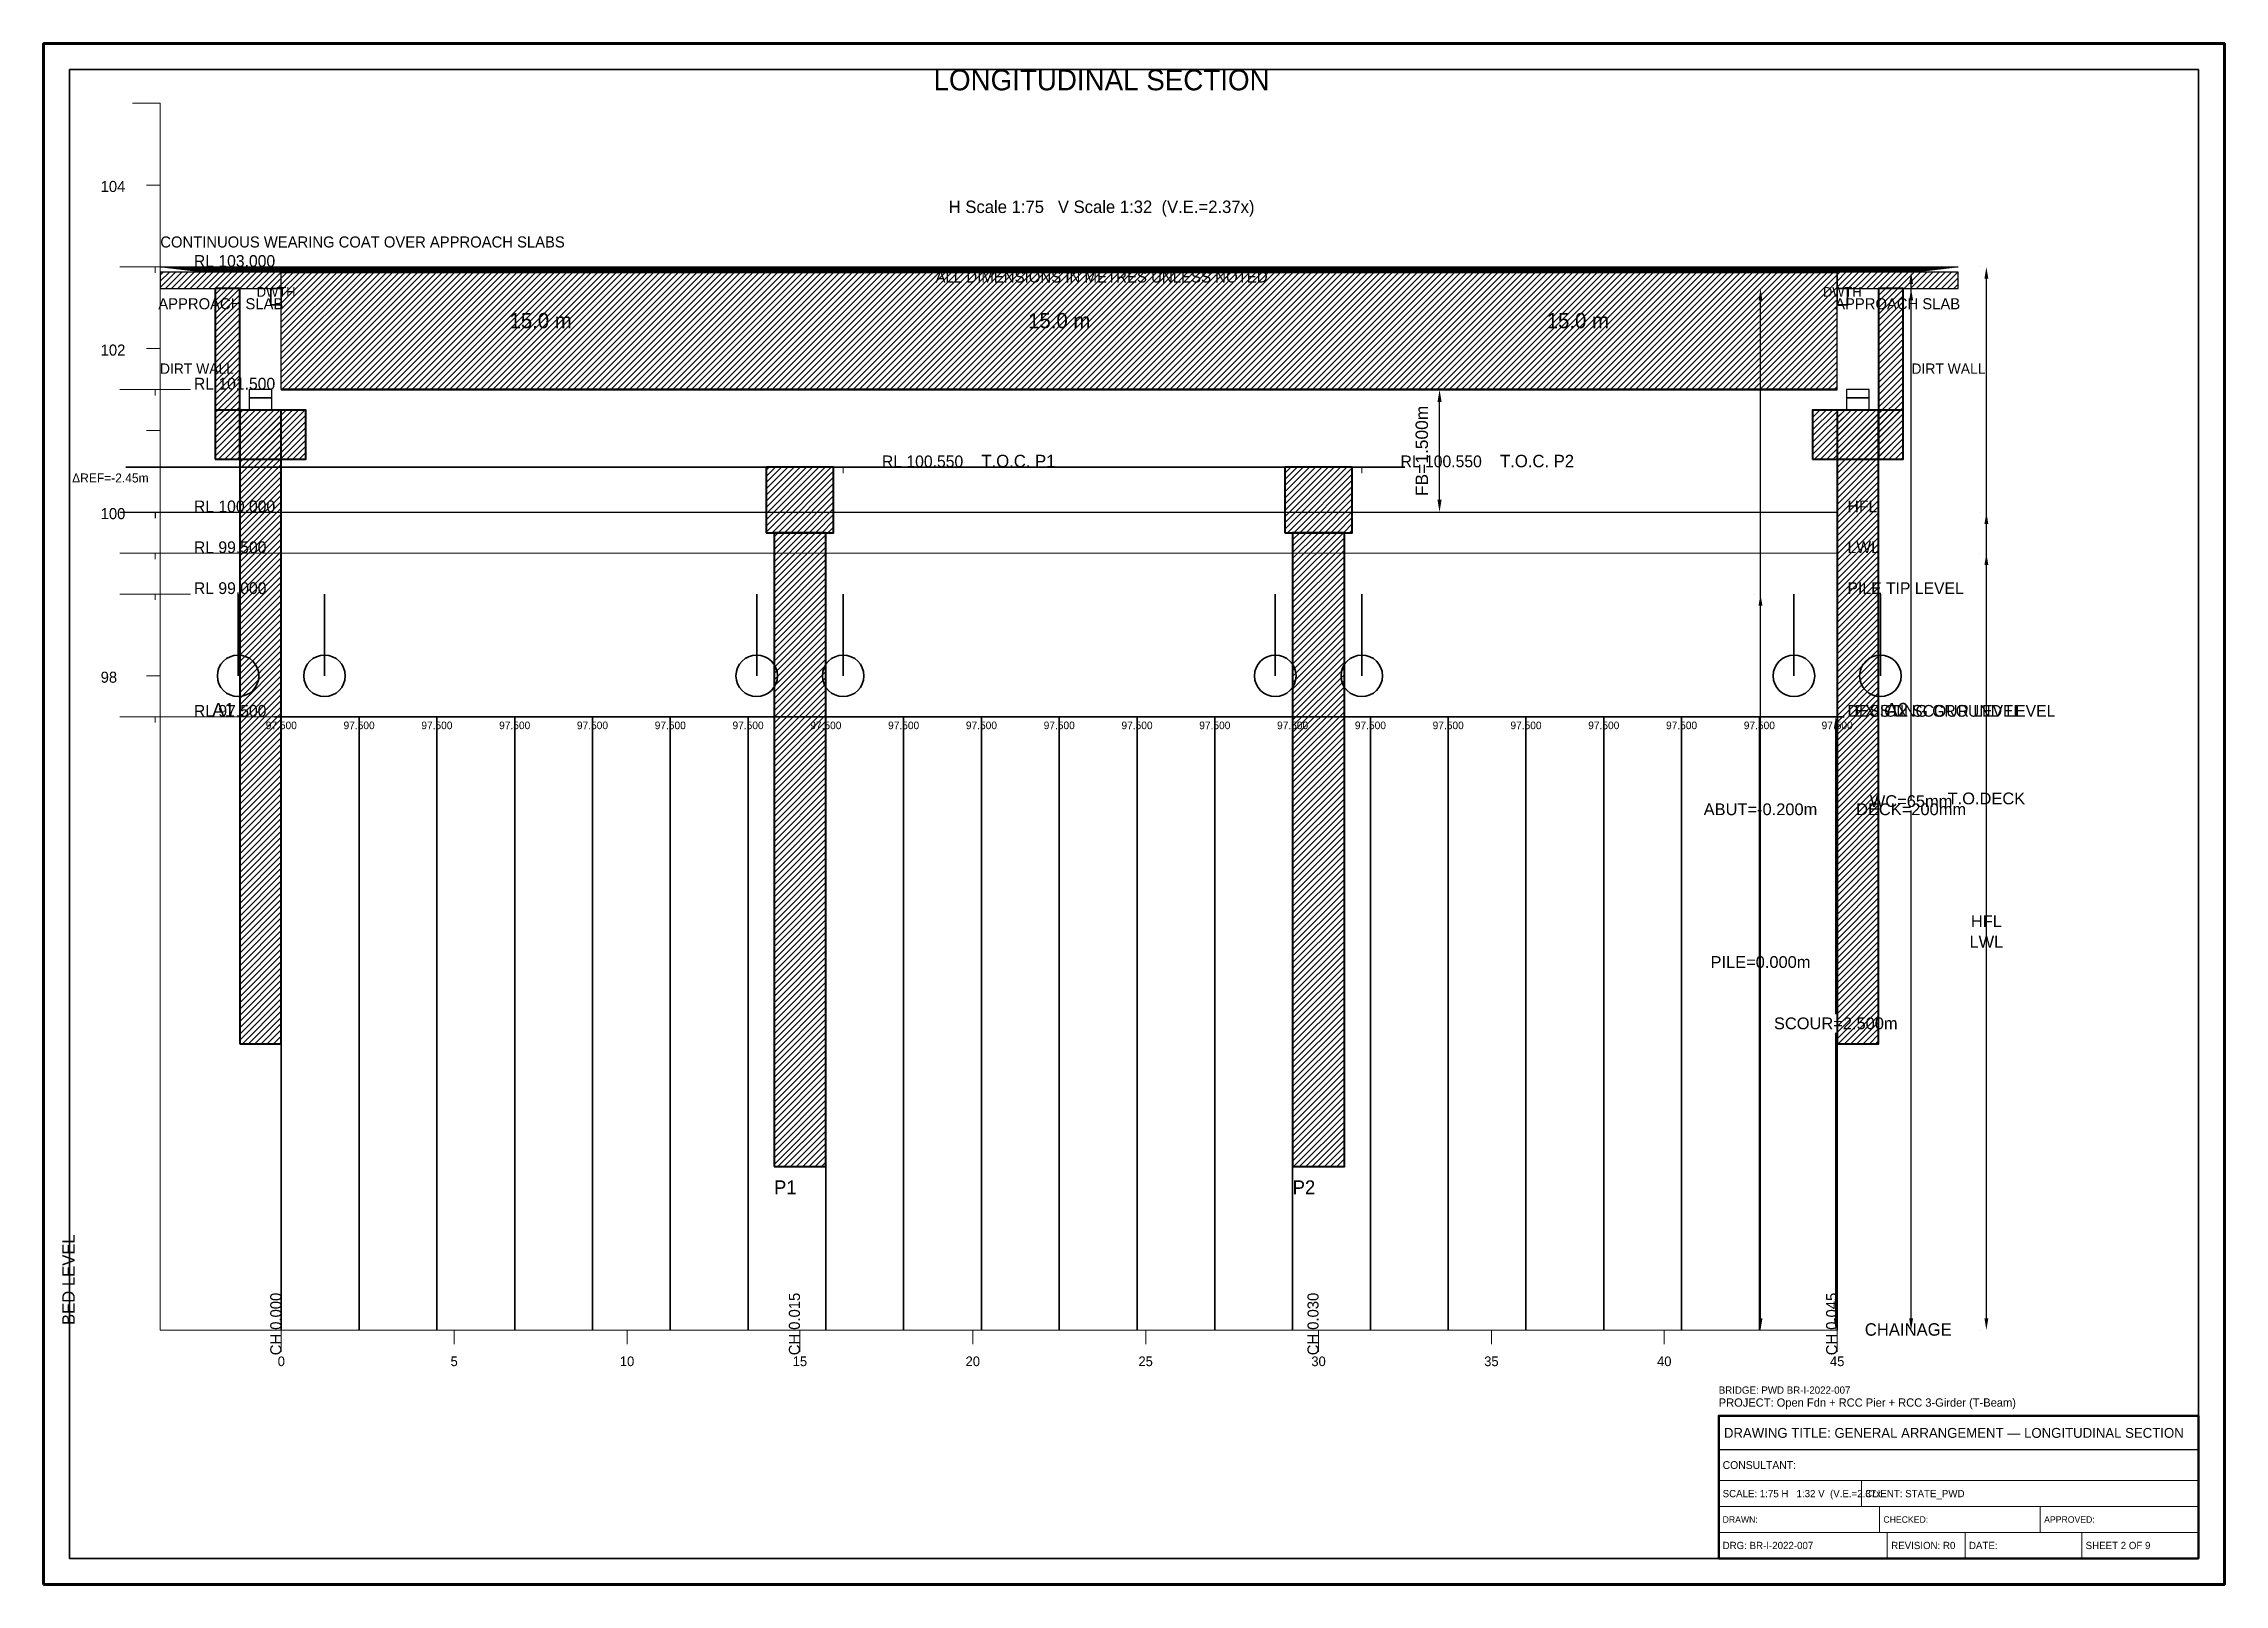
# Model space of a CAD drawing. Header units: metres. Extents: x 0 to 841, y 0 to 594.
import ezdxf
from ezdxf.enums import TextEntityAlignment as Align

# ---------------------------------------------------------------- set-up
doc = ezdxf.new("R2010")
doc.units = ezdxf.units.M
doc.linetypes.add('DASHED', pattern=[0.5, 0.375, -0.125])
doc.linetypes.add('DASHED2', pattern=[0.25, 0.1875, -0.0625])
for name, color, linetype, lineweight in [('ABUT-PROF', 4, 'Continuous', 50), ('BORDER-INNER', 7, 'Continuous', 35), ('BORDER-OUTER', 7, 'Continuous', 70), ('CIVIL-CHAINAGE', 7, 'Continuous', 18), ('CIVIL-GROUND', 3, 'Continuous', 35), ('CIVIL-HFL', 5, 'DASHED', 25), ('CIVIL-LWL', 4, 'DASHED', 18), ('CIVIL-ROAD', 7, 'Continuous', 25), ('CIVIL-SCOUR', 1, 'DASHED2', 18), ('DIM-CHAINAGE', 3, 'Continuous', 18), ('DIM-LEVEL', 3, 'Continuous', 18), ('DIM-LINEAR', 3, 'Continuous', 18), ('FOUND-PILE', 4, 'Continuous', 35), ('STRUC-HATCHING', 8, 'Continuous', 18), ('STRUC-SECTION', 2, 'Continuous', 35), ('SUB-ABUT', 3, 'Continuous', 35), ('SUB-BEARING', 5, 'Continuous', 25), ('SUB-DIRT-WALL', 3, 'Continuous', 35), ('SUB-PIER', 2, 'Continuous', 35), ('SUPER-DECK', 2, 'Continuous', 50), ('SUPER-WEARING', 8, 'Continuous', 25), ('TEXT-GENERAL', 7, 'Continuous', 18), ('TEXT-HEADER', 7, 'Continuous', 25), ('TEXT-LEVEL', 5, 'Continuous', 18), ('TEXT-SPEC', 7, 'Continuous', 13), ('TEXT-TITLE', 7, 'Continuous', 25), ('TITLEBLK-BOX', 7, 'Continuous', 50), ('TITLEBLK-TEXT', 7, 'Continuous', 18)]:
    doc.layers.add(name, color=color, linetype=linetype, lineweight=lineweight)
doc.styles.add('BRIDGE_STD', font='Arial.ttf')
doc.dimstyles.new('pmb100', dxfattribs={"dimtxt": 2.5, "dimasz": 0.9375, "dimexe": 2.5, "dimexo": 2.5, "dimtad": 0, "dimtih": 1, "dimdec": 0, "dimtxsty": 'BRIDGE_STD', "dimcen": 2.5, "dimazin": 3, "dimtfac": 1, "dimtmove": 0, "dimatfit": 3})

msp = doc.modelspace()

# ---------------------------------------------------------------- hatches: boundary and pattern name
at = {"layer": 'STRUC-HATCHING'}
h = msp.add_hatch(dxfattribs=at)
h.set_pattern_fill('ANSI31', scale=0.533333)
h.paths.add_polyline_path([(45, 499.58), (91.67, 499.58), (91.67, 505.88), (45, 505.88)])
h = msp.add_hatch(dxfattribs=at)
h.set_pattern_fill('ANSI31', scale=0.533333)
h.paths.add_polyline_path([(91.67, 460.63), (691.67, 460.63), (691.67, 505.88), (91.67, 505.88)])
h = msp.add_hatch(dxfattribs=at)
h.set_pattern_fill('ANSI31', scale=0.533333)
h.paths.add_polyline_path([(691.67, 499.58), (738.33, 499.58), (738.33, 505.88), (691.67, 505.88)])
h = msp.add_hatch(dxfattribs=at)
h.set_pattern_fill('ANSI31', scale=0.533333)
h.paths.add_polyline_path([(66.21, 433.83), (75.67, 433.83), (75.67, 499.58), (66.21, 499.58)])
h = msp.add_hatch(dxfattribs=at)
h.set_pattern_fill('ANSI31', scale=0.533333)
h.paths.add_polyline_path([(707.67, 433.83), (717.13, 433.83), (717.13, 499.58), (707.67, 499.58)])
h = msp.add_hatch(dxfattribs=at)
h.set_pattern_fill('ANSI31', scale=0.533333)
h.paths.add_polyline_path([(66.21, 433.83), (101.13, 433.83), (101.13, 452.75), (66.21, 452.75)])
h = msp.add_hatch(dxfattribs=at)
h.set_pattern_fill('ANSI31', scale=0.533333)
h.paths.add_polyline_path([(75.67, 208.37), (91.67, 208.37), (91.67, 452.75), (75.67, 452.75)])
h = msp.add_hatch(dxfattribs=at)
h.set_pattern_fill('ANSI31', scale=0.533333)
h.paths.add_polyline_path([(682.21, 433.83), (717.13, 433.83), (717.13, 452.75), (682.21, 452.75)])
h = msp.add_hatch(dxfattribs=at)
h.set_pattern_fill('ANSI31', scale=0.533333)
h.paths.add_polyline_path([(691.67, 208.37), (707.67, 208.37), (707.67, 452.75), (691.67, 452.75)])
h = msp.add_hatch(dxfattribs=at)
h.set_pattern_fill('ANSI31', scale=0.533333)
h.paths.add_polyline_path([(278.67, 405.45), (304.67, 405.45), (304.67, 430.68), (278.67, 430.68)])
h = msp.add_hatch(dxfattribs=at)
h.set_pattern_fill('ANSI31', scale=0.533333)
h.paths.add_polyline_path([(478.67, 405.45), (504.67, 405.45), (504.67, 430.68), (478.67, 430.68)])
h = msp.add_hatch(dxfattribs=at)
h.set_pattern_fill('ANSI31', scale=0.533333)
h.paths.add_polyline_path([(281.67, 161.07), (301.67, 161.07), (301.67, 405.45), (281.67, 405.45)])
h = msp.add_hatch(dxfattribs=at)
h.set_pattern_fill('ANSI31', scale=0.533333)
h.paths.add_polyline_path([(481.67, 161.07), (501.67, 161.07), (501.67, 405.45), (481.67, 405.45)])
at = {"layer": 'SUPER-WEARING'}
h = msp.add_hatch(dxfattribs=at)
h.set_pattern_fill('SOLID')
h.paths.add_polyline_path([(45, 507.93), (738.33, 507.93), (721, 505.88), (62.33, 505.88)])

# ---------------------------------------------------------------- linework, layer by layer
at = {"layer": 'ABUT-PROF', "lineweight": 35}
for points in [[(87.67, 493.27), (91.67, 493.27), (91.67, 499.58), (87.67, 499.58), (87.67, 493.27)], [(691.67, 493.27), (695.67, 493.27), (695.67, 499.58), (691.67, 499.58), (691.67, 493.27)]]:
    msp.add_lwpolyline(points, dxfattribs=at)
at = {"layer": 'BORDER-INNER'}
msp.add_lwpolyline([(10, 10), (831, 10), (831, 584), (10, 584), (10, 10)], dxfattribs=at)
at = {"layer": 'BORDER-OUTER'}
msp.add_lwpolyline([(0, 0), (841, 0), (841, 594), (0, 594), (0, 0)], dxfattribs=at)
at = {"layer": 'CIVIL-CHAINAGE'}
for p, q in [((45, 98), (691.67, 98)), ((91.67, 98), (91.67, 92.67)), ((91.67, 96), (91.67, 89.6)), ((158.33, 98), (158.33, 92.67)), ((225, 98), (225, 92.67)), ((291.67, 98), (291.67, 92.67)), ((291.67, 96), (291.67, 89.6)), ((358.33, 98), (358.33, 92.67)), ((425, 98), (425, 92.67)), ((491.67, 98), (491.67, 92.67)), ((491.67, 96), (491.67, 89.6)), ((558.33, 98), (558.33, 92.67)), ((625, 98), (625, 92.67)), ((691.67, 98), (691.67, 92.67)), ((691.67, 96), (691.67, 89.6))]:
    msp.add_line(p, q, dxfattribs=at)
at = {"layer": 'CIVIL-GROUND', "color": 3}
for p, q in [((89, 334.5), (94.33, 334.5)), ((119, 334.5), (124.33, 334.5)), ((149, 334.5), (154.33, 334.5)), ((179, 334.5), (184.33, 334.5)), ((209, 334.5), (214.33, 334.5)), ((239, 334.5), (244.33, 334.5)), ((269, 334.5), (274.33, 334.5)), ((299, 334.5), (304.33, 334.5)), ((329, 334.5), (334.33, 334.5)), ((359, 334.5), (364.33, 334.5)), ((389, 334.5), (394.33, 334.5)), ((419, 334.5), (424.33, 334.5)), ((449, 334.5), (454.33, 334.5)), ((479, 334.5), (484.33, 334.5)), ((509, 334.5), (514.33, 334.5)), ((539, 334.5), (544.33, 334.5)), ((569, 334.5), (574.33, 334.5)), ((599, 334.5), (604.33, 334.5)), ((629, 334.5), (634.33, 334.5)), ((659, 334.5), (664.33, 334.5)), ((689, 334.5), (694.33, 334.5))]:
    msp.add_line(p, q, dxfattribs=at)
at = {"layer": 'CIVIL-GROUND', "color": 8, "linetype": 'DASHED2'}
for p, q in [((91.67, 334.5), (91.67, 98)), ((121.67, 334.5), (121.67, 98)), ((151.67, 334.5), (151.67, 98)), ((181.67, 334.5), (181.67, 98)), ((211.67, 334.5), (211.67, 98)), ((241.67, 334.5), (241.67, 98)), ((271.67, 334.5), (271.67, 98)), ((301.67, 334.5), (301.67, 98)), ((331.67, 334.5), (331.67, 98)), ((361.67, 334.5), (361.67, 98)), ((391.67, 334.5), (391.67, 98)), ((421.67, 334.5), (421.67, 98)), ((451.67, 334.5), (451.67, 98)), ((481.67, 334.5), (481.67, 98)), ((511.67, 334.5), (511.67, 98)), ((541.67, 334.5), (541.67, 98)), ((571.67, 334.5), (571.67, 98)), ((601.67, 334.5), (601.67, 98)), ((631.67, 334.5), (631.67, 98)), ((661.67, 334.5), (661.67, 98)), ((691.67, 334.5), (691.67, 98))]:
    msp.add_line(p, q, dxfattribs=at)
at = {"layer": 'CIVIL-GROUND', "color": 3}
msp.add_lwpolyline([(91.67, 334.5), (121.67, 334.5), (151.67, 334.5), (181.67, 334.5), (211.67, 334.5), (241.67, 334.5), (271.67, 334.5), (301.67, 334.5), (331.67, 334.5), (361.67, 334.5), (391.67, 334.5), (421.67, 334.5), (451.67, 334.5), (481.67, 334.5), (511.67, 334.5), (541.67, 334.5), (571.67, 334.5), (601.67, 334.5), (631.67, 334.5), (661.67, 334.5), (691.67, 334.5)], dxfattribs=at)
at = {"layer": 'CIVIL-HFL'}
for p, q in [((29.4, 413.33), (56.6, 413.33)), ((43, 413.33), (43, 411.07))]:
    msp.add_line(p, q, dxfattribs=at)
at = {"layer": 'CIVIL-HFL', "color": 5}
msp.add_line((45, 413.33), (691.67, 413.33), dxfattribs=at)
at = {"layer": 'CIVIL-LWL'}
for p, q in [((29.4, 397.57), (56.6, 397.57)), ((43, 397.57), (43, 395.3))]:
    msp.add_line(p, q, dxfattribs=at)
at = {"layer": 'CIVIL-LWL', "color": 4}
msp.add_line((45, 397.57), (691.67, 397.57), dxfattribs=at)
at = {"layer": 'CIVIL-ROAD', "lineweight": 25}
for points in [[(45, 499.58), (91.67, 499.58), (91.67, 505.88), (45, 505.88), (45, 499.58)], [(691.67, 499.58), (738.33, 499.58), (738.33, 505.88), (691.67, 505.88), (691.67, 499.58)]]:
    msp.add_lwpolyline(points, dxfattribs=at)
at = {"layer": 'CIVIL-SCOUR'}
for p, q in [((29.4, 334.5), (56.6, 334.5)), ((43, 334.5), (43, 332.23))]:
    msp.add_line(p, q, dxfattribs=at)
at = {"layer": 'CIVIL-SCOUR', "color": 1}
msp.add_line((45, 334.5), (691.67, 334.5), dxfattribs=at)
at = {"layer": 'DIM-LEVEL'}
for p, q in [((34.33, 571), (45, 571)), ((45, 98), (45, 571)), ((39.67, 539.47), (45, 539.47)), ((29.4, 507.93), (56.6, 507.93)), ((39.67, 507.93), (45, 507.93)), ((43, 507.93), (43, 505.67)), ((39.67, 476.4), (45, 476.4)), ((29.4, 460.63), (56.6, 460.63)), ((43, 460.63), (43, 458.37)), ((39.67, 444.87), (45, 444.87)), ((294.73, 430.68), (321.93, 430.68)), ((308.33, 430.68), (308.33, 428.41)), ((494.73, 430.68), (521.93, 430.68)), ((508.33, 430.68), (508.33, 428.41)), ((34.33, 413.33), (45, 413.33)), ((29.4, 381.8), (56.6, 381.8)), ((39.67, 381.8), (45, 381.8)), ((43, 381.8), (43, 379.53)), ((39.67, 350.27), (45, 350.27))]:
    msp.add_line(p, q, dxfattribs=at)
at = {"layer": 'FOUND-PILE', "lineweight": 35}
for p, q in [((75, 350.27), (75, 381.8)), ((108.33, 350.27), (108.33, 381.8)), ((275, 350.27), (275, 381.8)), ((308.33, 350.27), (308.33, 381.8)), ((475, 350.27), (475, 381.8)), ((508.33, 350.27), (508.33, 381.8)), ((675, 350.27), (675, 381.8)), ((708.33, 350.27), (708.33, 381.8))]:
    msp.add_line(p, q, dxfattribs=at)
at = {"layer": 'FOUND-PILE'}
for centre in [(75, 350.27), (108.33, 350.27), (275, 350.27), (308.33, 350.27), (475, 350.27), (508.33, 350.27), (675, 350.27), (708.33, 350.27)]:
    msp.add_circle(centre, 8, dxfattribs=at)
at = {"layer": 'STRUC-SECTION', "color": 8, "linetype": 'DASHED'}
for p in [(325, 430.68), (525, 430.68)]:
    msp.add_line(p, (31.67, 430.68), dxfattribs=at)
at = {"layer": 'SUB-ABUT', "lineweight": 30}
for points in [[(79.27, 452.75), (88.07, 452.75), (88.07, 457.48), (79.27, 457.48), (79.27, 452.75)], [(695.27, 452.75), (704.07, 452.75), (704.07, 457.48), (695.27, 457.48), (695.27, 452.75)]]:
    msp.add_lwpolyline(points, dxfattribs=at)
at = {"layer": 'SUB-ABUT', "lineweight": 40}
for points in [[(66.21, 433.83), (101.13, 433.83), (101.13, 452.75), (66.21, 452.75), (66.21, 433.83)], [(75.67, 208.37), (91.67, 208.37), (91.67, 452.75), (75.67, 452.75), (75.67, 208.37)], [(682.21, 433.83), (717.13, 433.83), (717.13, 452.75), (682.21, 452.75), (682.21, 433.83)], [(691.67, 208.37), (707.67, 208.37), (707.67, 452.75), (691.67, 452.75), (691.67, 208.37)]]:
    msp.add_lwpolyline(points, dxfattribs=at)
at = {"layer": 'SUB-BEARING', "lineweight": 30}
for points in [[(79.27, 457.48), (88.07, 457.48), (88.07, 460.63), (79.27, 460.63), (79.27, 457.48)], [(695.27, 457.48), (704.07, 457.48), (704.07, 460.63), (695.27, 460.63), (695.27, 457.48)]]:
    msp.add_lwpolyline(points, dxfattribs=at)
at = {"layer": 'SUB-DIRT-WALL', "lineweight": 40}
for points in [[(66.21, 433.83), (75.67, 433.83), (75.67, 499.58), (66.21, 499.58), (66.21, 433.83)], [(707.67, 433.83), (717.13, 433.83), (717.13, 499.58), (707.67, 499.58), (707.67, 433.83)]]:
    msp.add_lwpolyline(points, dxfattribs=at)
at = {"layer": 'SUB-PIER', "lineweight": 40}
for points in [[(278.67, 405.45), (304.67, 405.45), (304.67, 430.68), (278.67, 430.68), (278.67, 405.45)], [(478.67, 405.45), (504.67, 405.45), (504.67, 430.68), (478.67, 430.68), (478.67, 405.45)], [(281.67, 161.07), (301.67, 161.07), (301.67, 405.45), (281.67, 405.45), (281.67, 161.07)], [(481.67, 161.07), (501.67, 161.07), (501.67, 405.45), (481.67, 405.45), (481.67, 161.07)]]:
    msp.add_lwpolyline(points, dxfattribs=at)
at = {"layer": 'SUPER-DECK'}
for p, q in [((91.67, 505.88), (691.67, 505.88)), ((91.67, 460.63), (691.67, 460.63))]:
    msp.add_line(p, q, dxfattribs=at)
at = {"layer": 'SUPER-DECK', "lineweight": 25}
for p, q in [((91.67, 460.63), (91.67, 505.88)), ((691.67, 460.63), (691.67, 505.88))]:
    msp.add_line(p, q, dxfattribs=at)
at = {"layer": 'SUPER-WEARING', "lineweight": 25}
msp.add_lwpolyline([(45, 507.93), (738.33, 507.93), (721, 505.88), (62.33, 505.88), (45, 507.93)], dxfattribs=at)
at = {"layer": 'TITLEBLK-BOX', "lineweight": 50}
msp.add_lwpolyline([(646, 10), (831, 10), (831, 65), (646, 65), (646, 10)], dxfattribs=at)
at = {"layer": 'TITLEBLK-BOX', "lineweight": 30}
msp.add_lwpolyline([(646, 52), (831, 52), (831, 65), (646, 65), (646, 52)], dxfattribs=at)
at = {"layer": 'TITLEBLK-BOX', "lineweight": 18}
for points in [[(646, 40), (831, 40), (831, 52), (646, 52), (646, 40)], [(646, 30), (701, 30), (701, 40), (646, 40), (646, 30)], [(701, 30), (831, 30), (831, 40), (701, 40), (701, 30)], [(646, 20), (708, 20), (708, 30), (646, 30), (646, 20)], [(708, 20), (770, 20), (770, 30), (708, 30), (708, 20)], [(770, 20), (831, 20), (831, 30), (770, 30), (770, 20)], [(646, 10), (711, 10), (711, 20), (646, 20), (646, 10)], [(711, 10), (741, 10), (741, 20), (711, 20), (711, 10)], [(741, 10), (786, 10), (786, 20), (741, 20), (741, 10)], [(786, 10), (831, 10), (831, 20), (786, 20), (786, 10)]]:
    msp.add_lwpolyline(points, dxfattribs=at)

# ---------------------------------------------------------------- texts
at = {"layer": 'CIVIL-GROUND', "color": 3}
msp.add_text('EXISTING GROUND LEVEL', height=4.5333, dxfattribs=at).set_placement((698.33, 334.5))
at = {"layer": 'CIVIL-HFL', "color": 5}
msp.add_text('HFL', height=4.533, dxfattribs=at).set_placement((695.67, 413.33))
at = {"layer": 'CIVIL-LWL', "color": 4}
msp.add_text('LWL', height=4.533, dxfattribs=at).set_placement((695.67, 397.57))
at = {"layer": 'CIVIL-SCOUR', "color": 1}
msp.add_text('DESIGN SCOUR LEVEL', height=4.5333, dxfattribs=at).set_placement((695.67, 334.5))
at = {"layer": 'DIM-CHAINAGE'}
for s, p in [('CH 0.000', (91.67, 88.32)), ('CH 0.015', (291.67, 88.32)), ('CH 0.030', (491.67, 88.32)), ('CH 0.045', (691.67, 88.32))]:
    msp.add_text(s, height=4.267, rotation=90, dxfattribs=at).set_placement(p)
at = {"layer": 'TEXT-GENERAL'}
for p in [(191.67, 484.28), (391.67, 484.28), (591.67, 484.28)]:
    msp.add_text('15.0 m', height=5.867, dxfattribs=at).set_placement(p, align=Align.CENTER)
for s, height, p in [('PILE TIP LEVEL', 4.5333, (695.67, 381.8)), ('A1', 5.333, (65, 334.5)), ('A2', 5.333, (710.33, 334.5)), ('P1', 5.333, (281.67, 150.4)), ('P2', 5.333, (481.67, 150.4))]:
    msp.add_text(s, height=height, dxfattribs=at).set_placement(p)
at = {"layer": 'TEXT-HEADER'}
msp.add_text('LONGITUDINAL SECTION', height=8, dxfattribs=at).set_placement((408, 576), align=Align.CENTER)
for s, p in [('T.O.C. P1', (361.67, 430.68)), ('T.O.C. P2', (561.67, 430.68))]:
    msp.add_text(s, height=4.8, dxfattribs=at).set_placement(p)
at = {"layer": 'TEXT-LEVEL'}
for s, height, p in [('104', 4.267, (22, 536.8)), ('RL 103.000', 4.533, (57.96, 507.93)), ('102', 4.267, (22, 473.73)), ('RL 101.500', 4.533, (57.96, 460.63)), ('RL 100.550', 4.533, (323.29, 430.68)), ('RL 100.550', 4.533, (523.29, 430.68)), ('100', 4.267, (22, 410.67)), ('RL 100.000', 4.533, (57.96, 413.33)), ('RL 99.500', 4.533, (57.96, 397.57)), ('RL 99.000', 4.533, (57.96, 381.8)), ('98', 4.267, (22, 347.6)), ('RL 97.500', 4.533, (57.96, 334.5)), ('CHAINAGE', 4.8, (702.33, 95.87))]:
    msp.add_text(s, height=height, dxfattribs=at).set_placement(p)
at = {"layer": 'TEXT-LEVEL', "color": 8}
for p in [(91.67, 329.7), (121.67, 329.7), (151.67, 329.7), (181.67, 329.7), (211.67, 329.7), (241.67, 329.7), (271.67, 329.7), (301.67, 329.7), (331.67, 329.7), (361.67, 329.7), (391.67, 329.7), (421.67, 329.7), (451.67, 329.7), (481.67, 329.7), (511.67, 329.7), (541.67, 329.7), (571.67, 329.7), (601.67, 329.7), (631.67, 329.7), (661.67, 329.7), (691.67, 329.7)]:
    msp.add_text('97.500', height=2.933, dxfattribs=at).set_placement(p, align=Align.CENTER)
at = {"layer": 'TEXT-LEVEL'}
msp.add_text('BED LEVEL', height=4.8, rotation=90, dxfattribs=at).set_placement((12, 100))
for s, height, p in [('0', 3.73, (91.67, 84.13)), ('5', 3.73, (158.33, 84.13)), ('10', 3.733, (225, 84.13)), ('15', 3.733, (291.67, 84.13)), ('20', 3.733, (358.33, 84.13)), ('25', 3.733, (425, 84.13)), ('30', 3.733, (491.67, 84.13)), ('35', 3.733, (558.33, 84.13)), ('40', 3.733, (625, 84.13)), ('45', 3.733, (691.67, 84.13))]:
    msp.add_text(s, height=height, dxfattribs=at).set_placement(p, align=Align.CENTER)
at = {"layer": 'TEXT-SPEC'}
for s, height, p in [('H Scale 1:75   V Scale 1:32  (V.E.=2.37x)', 4.8, (408, 528.7)), ('APPROACH SLAB', 4.2667, (68.33, 491.58)), ('APPROACH SLAB', 4.2667, (715, 491.58))]:
    msp.add_text(s, height=height, dxfattribs=at).set_placement(p, align=Align.CENTER)
at = {"layer": 'TEXT-SPEC', "color": 8}
for s, height, p in [('CONTINUOUS WEARING COAT OVER APPROACH SLABS', 4.2667, (45, 515.4)), ('ΔREF=-2.45m', 3.4667, (11, 424.81)), ('ΔREF=-2.45m', 3.4667, (11, 424.81))]:
    msp.add_text(s, height=height, dxfattribs=at).set_placement(p)
msp.add_text('ALL DIMENSIONS IN METRES UNLESS NOTED', height=4.32, dxfattribs=at).set_placement((408, 501.9), align=Align.CENTER)
at = {"layer": 'TEXT-SPEC', "color": 4}
for p in [(89.67, 496.42), (693.67, 496.42)]:
    msp.add_text('DWTH', height=3.733, dxfattribs=at).set_placement(p, align=Align.CENTER)
at = {"layer": 'TEXT-SPEC'}
for p in [(44.87, 466.7), (720.33, 466.7)]:
    msp.add_text('DIRT WALL', height=4, dxfattribs=at).set_placement(p)
at = {"layer": 'TEXT-TITLE'}
for s, height, p in [('PROJECT: Open Fdn + RCC Pier + RCC 3-Girder (T-Beam)', 3.2, (646, 68.5)), ('DRAWING TITLE: GENERAL ARRANGEMENT — LONGITUDINAL SECTION', 3.8, (648, 56.5))]:
    msp.add_text(s, height=height, dxfattribs=at).set_placement(p)
at = {"layer": 'TITLEBLK-TEXT'}
for s, height, p in [('BRIDGE: PWD BR-I-2022-007', 2.8, (646, 73.5)), ('CONSULTANT: ', 3, (647.5, 44.5)), ('SCALE: 1:75 H   1:32 V  (V.E.=2.37x', 2.8, (647.5, 33.6)), ('CLIENT: STATE_PWD', 2.8, (702.5, 33.6)), ('DRAWN: ', 2.5, (647.5, 23.75)), ('CHECKED: ', 2.5, (709.5, 23.75)), ('APPROVED: ', 2.5, (771.5, 23.75)), ('DRG: BR-I-2022-007', 2.8, (647.5, 13.6)), ('REVISION: R0', 2.8, (712.5, 13.6)), ('DATE: ', 2.8, (742.5, 13.6)), ('SHEET 2 OF 9', 2.8, (787.5, 13.6))]:
    msp.add_text(s, height=height, dxfattribs=at).set_placement(p)

# ---------------------------------------------------------------- dimensions: what is measured, and where the dimension line sits
at = {"layer": 'DIM-LINEAR'}
for base, p1, p2, text, override in [((720.18, 98), (720.18, 98), (720.18, 505.88), 'WC=65mm', {"dimtxt": 4.533333, "dimasz": 4.533333, "dimgap": 1.813333, "dimclrt": 3}), ((749.22, 98), (749.22, 98), (749.22, 507.93), 'T.O.DECK', {"dimtxt": 4.533333, "dimasz": 4.533333, "dimgap": 1.813333, "dimclrt": 3}), ((662.1, 98), (662.1, 98), (662.1, 499.58), 'ABUT=-0.200m', {"dimtxt": 4.533333, "dimasz": 4.533333, "dimgap": 1.813333, "dimclrt": 3}), ((720.18, 98), (720.18, 98), (720.18, 499.58), 'DECK=200mm', {"dimtxt": 4.533333, "dimasz": 4.533333, "dimgap": 1.813333, "dimclrt": 3}), ((538.33, 413.33), (511.67, 413.33), (511.67, 460.63), 'FB=1.500m', {"dimtxt": 4.8, "dimasz": 4.8, "dimgap": 1.92, "dimclrt": 3}), ((749.22, 98), (749.22, 98), (749.22, 413.33), 'HFL', {"dimtxt": 4.533333, "dimasz": 4.533333, "dimgap": 1.813333, "dimclrt": 3}), ((749.22, 98), (749.22, 98), (749.22, 397.57), 'LWL', {"dimtxt": 4.533333, "dimasz": 4.533333, "dimgap": 1.813333, "dimclrt": 3}), ((662.1, 98), (662.1, 98), (662.1, 381.8), 'PILE=0.000m', {"dimtxt": 4.533333, "dimasz": 4.533333, "dimgap": 1.813333, "dimclrt": 3}), ((691.14, 98), (691.14, 98), (691.14, 334.5), 'SCOUR=2.500m', {"dimtxt": 4.533333, "dimasz": 4.533333, "dimgap": 1.813333, "dimclrt": 3})]:
    msp.add_linear_dim(base=base, p1=p1, p2=p2, angle=90, text=text, dimstyle='pmb100', override=override, dxfattribs=at).render()

doc.saveas('drawing.dxf')
